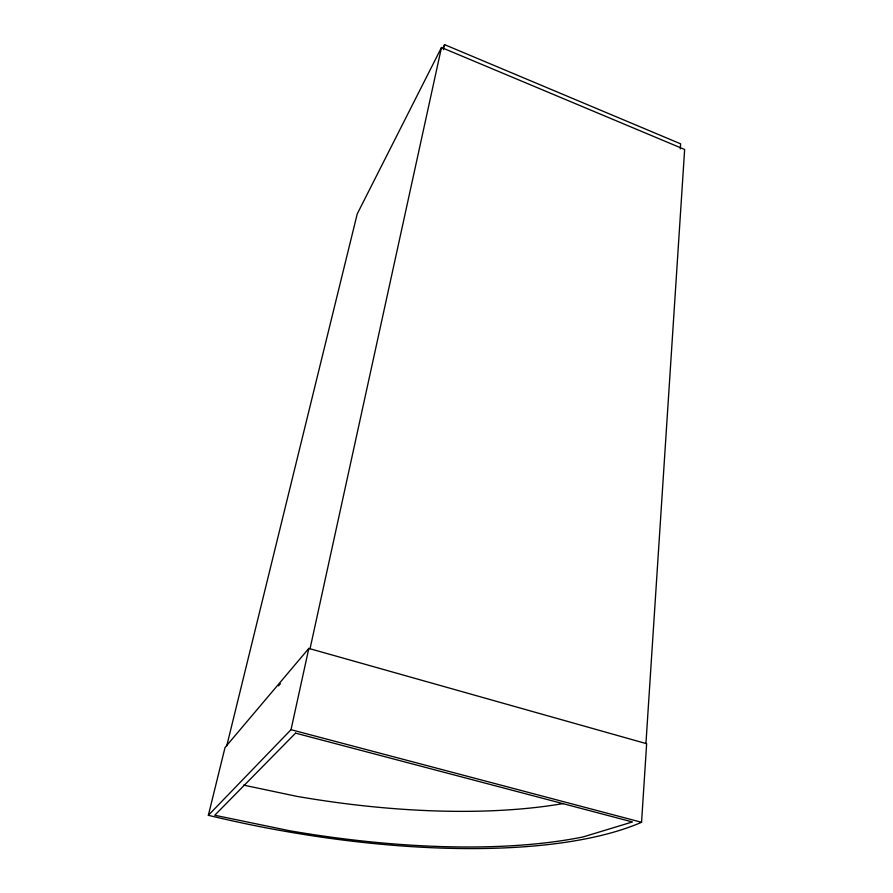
<?xml version="1.0" encoding="UTF-8"?>
<svg xmlns="http://www.w3.org/2000/svg" width="893" height="893" viewBox="0 0 893 893"><rect width="100%" height="100%" fill="white"/><g stroke="black" fill="none" stroke-linecap="round" stroke-linejoin="round"><path stroke-width="1.34" d="M645.94 743.512L684.641 149.466L441.477 47.508L357.222 213.94L226.722 746.001M641.554 822.286L646.644 743.713L308.833 648.418L225.025 747.541L208.359 815.309A413.481 137.265 11.1 0 0 641.554 822.286L291.018 729.693L208.359 815.309M680.287 148.863L680.622 143.829L444.591 44.65L442.694 48.378M443.497 49.651L444.591 44.65M291.018 729.693L308.833 648.418M310.038 648.753L441.477 47.508M278.56 685.869L280.357 683.748M243.532 785.103L296.588 796.31A398.2 143.393 11.3 0 0 563.271 803.555M295.572 733.131L214.755 815.253L289.343 830.702A406.014 134.62 11.1 0 0 583.14 836.92L632.423 821.951L295.572 733.131"/></g></svg>
